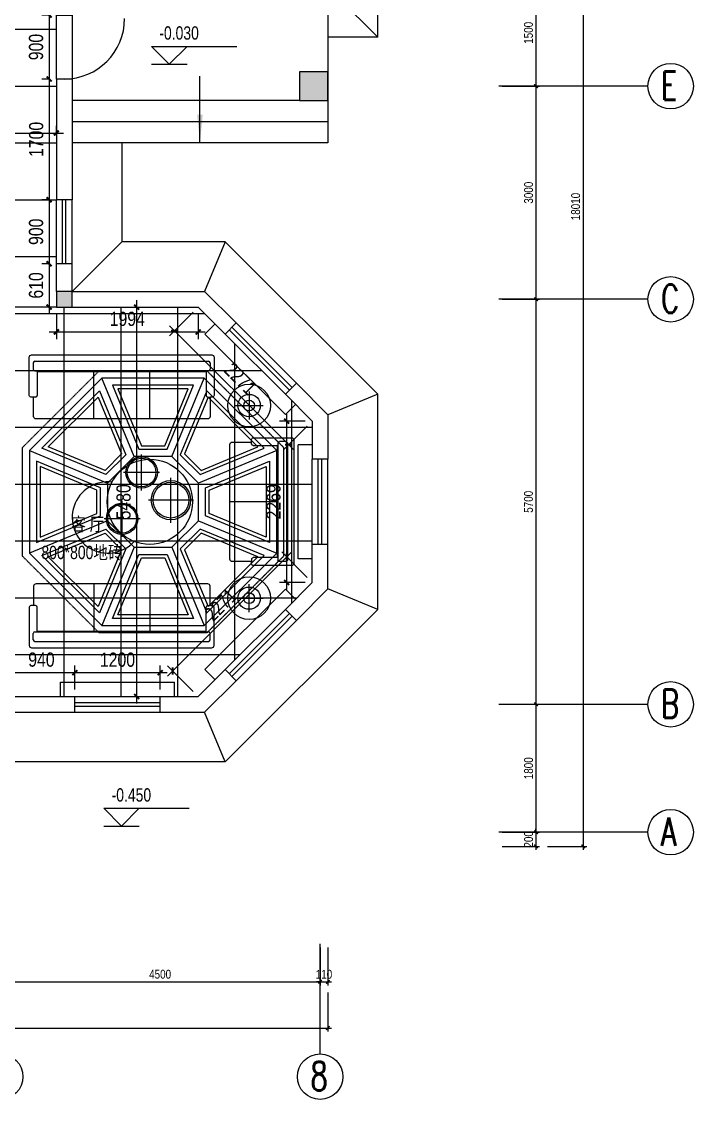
# Model space of a CAD drawing. Extents: x 160245 to 405305, y -111140 to 232735.
# Drawn here: x 174796 to 184248, y 206688 to 221858 of the extents above; entities that cross this region are included whole.
import ezdxf

# ---------------------------------------------------------------- set-up
doc = ezdxf.new("R2010")
doc.units = 0
doc.header["$LTSCALE"] = 10
doc.header["$MEASUREMENT"] = 0
doc.linetypes.add('CENTER2', pattern=[1.125, 0.75, -0.125, 0.125, -0.125])
doc.linetypes.add('DASH', pattern=[0.35, 0.25, -0.1])
doc.layers.get('Defpoints').update_dxf_attribs({"color": 229})
for name, color, linetype in [('C-ceiling 天花', 153, 'Continuous'), ('C-Light 灯具', 107, 'Continuous'), ('Door 门', 107, 'Continuous'), ('P-Furniture 家具', 153, 'Continuous'), ('P-New Wall Size 隔墙尺寸', 8, 'Continuous'), ('P-O wall 原始墙体', 245, 'Continuous'), ('P-o 原建筑尺寸', 8, 'Continuous'), ('P-Stair 楼梯（原建筑设备）', 159, 'Continuous'), ('P-Text  平面文字', 9, 'Continuous'), ('P-window 窗', 107, 'Continuous'), ('地面布置图', 250, 'Continuous')]:
    doc.layers.add(name, color=color, linetype=linetype)
doc.styles.add('1', font='simplex.shx', dxfattribs={"width": 0.8, "height": 3})
doc.styles.add('PDC DIM', font='PMingLiU-ExtB.ttf', dxfattribs={"width": 0.85})
doc.dimstyles.new('PDC-A2', dxfattribs={"dimscale": 0, "dimtxt": 2.5, "dimasz": 1, "dimexe": 1, "dimexo": 1, "dimgap": 0.7, "dimtad": 1, "dimdec": 0, "dimtxsty": 'PDC DIM', "dimblk": 'ARCHTICK', "dimcen": 1, "dimdle": 1, "dimclrd": 8, "dimclre": 8, "dimclrt": 9, "dimadec": 0, "dimazin": 0, "dimtfac": 1, "dimtdec": 0, "dimtix": 1, "dimtmove": 2, "dimatfit": 3, "dimldrblk": 'PDC A2 T R', "dimfxl": 10, "dimfxlon": 1, "dimarcsym": 0})

# ---------------------------------------------------------------- blocks, each defined once
blk = doc.blocks.new('_ArchTick')
at = {"color": 0, "linetype": 'ByBlock', "const_width": 0.4}
blk.add_lwpolyline([(-0.5, -0.5), (0.5, 0.5)], dxfattribs=at)
blk = doc.blocks.new('*D1384')
at = {"layer": 'Defpoints', "color": 0}
for p in [(181508, 222449), (181508, 220949), (182033, 220949)]:
    blk.add_point(p, dxfattribs=at)
at = {"layer": 'P-o 原建筑尺寸', "color": 8, "lineweight": -2}
for p, q in [((181558, 222449), (182083, 222449)), ((182033, 222499), (182033, 220899)), ((181558, 220949), (182083, 220949))]:
    blk.add_line(p, q, dxfattribs=at)
at = {"layer": 'P-o 原建筑尺寸', "color": 8, "lineweight": -2, "xscale": 50, "yscale": 50, "zscale": 50}
for p, rotation in [((182033, 222449), 90), ((182033, 220949), 270)]:
    blk.add_blockref('_ArchTick', p, dxfattribs=dict(at, rotation=rotation))
at = {"layer": 'P-o 原建筑尺寸', "color": 9, "insert": (181927, 221699), "char_height": 125, "attachment_point": 5, "rotation": 90, "style": 'PDC DIM'}
blk.add_mtext('1500', dxfattribs=at)
blk = doc.blocks.new('PDC A2 T R')
at = {"color": 0, "linetype": 'ByBlock'}
blk.add_line((0, 0), (-2, 0), dxfattribs=at)
for points in [[(-2.15, 0.89), (-1.49, 1.35), (-0.6, 0), (0, 0)], [(-2.15, -0.89), (-1.49, -1.35), (-0.6, 0), (0, 0)]]:
    blk.add_solid(points, dxfattribs=at)
blk = doc.blocks.new('*D1385')
at = {"layer": 'Defpoints', "color": 0}
for p in [(181508, 220949), (181508, 217949), (182033, 217949)]:
    blk.add_point(p, dxfattribs=at)
at = {"layer": 'P-o 原建筑尺寸', "color": 8, "lineweight": -2}
for p, q in [((181558, 220949), (182083, 220949)), ((182033, 220999), (182033, 217899)), ((181558, 217949), (182083, 217949))]:
    blk.add_line(p, q, dxfattribs=at)
at = {"layer": 'P-o 原建筑尺寸', "color": 8, "lineweight": -2, "xscale": 50, "yscale": 50, "zscale": 50}
for p, rotation in [((182033, 220949), 90), ((182033, 217949), 270)]:
    blk.add_blockref('_ArchTick', p, dxfattribs=dict(at, rotation=rotation))
at = {"layer": 'P-o 原建筑尺寸', "color": 9, "insert": (181929, 219449), "char_height": 125, "attachment_point": 5, "rotation": 90, "style": 'PDC DIM'}
blk.add_mtext('3000', dxfattribs=at)
blk = doc.blocks.new('*D1386')
at = {"layer": 'Defpoints', "color": 0}
for p in [(181508, 217949), (181508, 212249), (182033, 212249)]:
    blk.add_point(p, dxfattribs=at)
at = {"layer": 'P-o 原建筑尺寸', "color": 8, "lineweight": -2}
for p, q in [((182033, 217999), (182033, 212199)), ((181558, 217949), (182083, 217949)), ((181558, 212249), (182083, 212249))]:
    blk.add_line(p, q, dxfattribs=at)
at = {"layer": 'P-o 原建筑尺寸', "color": 8, "lineweight": -2, "xscale": 50, "yscale": 50, "zscale": 50}
for p, rotation in [((182033, 217949), 90), ((182033, 212249), 270)]:
    blk.add_blockref('_ArchTick', p, dxfattribs=dict(at, rotation=rotation))
at = {"layer": 'P-o 原建筑尺寸', "color": 9, "insert": (181927, 215099), "char_height": 125, "attachment_point": 5, "rotation": 90, "style": 'PDC DIM'}
blk.add_mtext('5700', dxfattribs=at)
blk = doc.blocks.new('*D1387')
at = {"layer": 'Defpoints', "color": 0}
for p in [(181508, 212249), (181508, 210449), (182033, 210449)]:
    blk.add_point(p, dxfattribs=at)
at = {"layer": 'P-o 原建筑尺寸', "color": 8, "lineweight": -2}
for p, q in [((181558, 212249), (182083, 212249)), ((182033, 212299), (182033, 210399)), ((181558, 210449), (182083, 210449))]:
    blk.add_line(p, q, dxfattribs=at)
at = {"layer": 'P-o 原建筑尺寸', "color": 8, "lineweight": -2, "xscale": 50, "yscale": 50, "zscale": 50}
for p, rotation in [((182033, 212249), 90), ((182033, 210449), 270)]:
    blk.add_blockref('_ArchTick', p, dxfattribs=dict(at, rotation=rotation))
at = {"layer": 'P-o 原建筑尺寸', "color": 9, "insert": (181929, 211349), "char_height": 125, "attachment_point": 5, "rotation": 90, "style": 'PDC DIM'}
blk.add_mtext('1800', dxfattribs=at)
blk = doc.blocks.new('*D1388')
at = {"layer": 'Defpoints', "color": 0}
for p in [(181508, 210449), (181508, 210249), (182033, 210249)]:
    blk.add_point(p, dxfattribs=at)
at = {"layer": 'P-o 原建筑尺寸', "color": 8, "lineweight": -2}
for p, q in [((181558, 210449), (182083, 210449)), ((182033, 210449), (182033, 210499)), ((182033, 210449), (182033, 210249)), ((181558, 210249), (182083, 210249)), ((182033, 210249), (182033, 210199))]:
    blk.add_line(p, q, dxfattribs=at)
at = {"layer": 'P-o 原建筑尺寸', "color": 8, "lineweight": -2, "xscale": 50, "yscale": 50, "zscale": 50}
for p, rotation in [((182033, 210449), 270), ((182033, 210249), 90)]:
    blk.add_blockref('_ArchTick', p, dxfattribs=dict(at, rotation=rotation))
at = {"layer": 'P-o 原建筑尺寸', "color": 9, "insert": (181929, 210349), "char_height": 125, "attachment_point": 5, "rotation": 90, "style": 'PDC DIM'}
blk.add_mtext('200', dxfattribs=at)
blk = doc.blocks.new('*D1390')
at = {"layer": 'Defpoints', "color": 0}
for p in [(181944, 228259), (181894, 210249), (182696, 210249)]:
    blk.add_point(p, dxfattribs=at)
at = {"layer": 'P-o 原建筑尺寸', "color": 8, "lineweight": -2}
for p, q in [((182696, 228309), (182696, 210199)), ((182196, 228259), (182746, 228259)), ((182196, 210249), (182746, 210249))]:
    blk.add_line(p, q, dxfattribs=at)
at = {"layer": 'P-o 原建筑尺寸', "color": 8, "lineweight": -2, "xscale": 50, "yscale": 50, "zscale": 50}
for p, rotation in [((182696, 228259), 90), ((182696, 210249), 270)]:
    blk.add_blockref('_ArchTick', p, dxfattribs=dict(at, rotation=rotation))
at = {"layer": 'P-o 原建筑尺寸', "color": 9, "insert": (182591, 219254), "char_height": 125, "attachment_point": 5, "rotation": 90, "style": 'PDC DIM'}
blk.add_mtext('18010', dxfattribs=at)
blk = doc.blocks.new('*D1412')
at = {"layer": 'Defpoints', "color": 0}
for p in [(174495, 208876), (178995, 208876), (178995, 208344)]:
    blk.add_point(p, dxfattribs=at)
at = {"layer": 'P-o 原建筑尺寸', "color": 8, "lineweight": -2}
for p, q in [((174495, 208826), (174495, 208294)), ((178995, 208826), (178995, 208294)), ((174445, 208344), (179045, 208344))]:
    blk.add_line(p, q, dxfattribs=at)
at = {"layer": 'P-o 原建筑尺寸', "color": 8, "lineweight": -2, "xscale": 50, "yscale": 50, "zscale": 50, "rotation": 180}
blk.add_blockref('_ArchTick', (174495, 208344), dxfattribs=at)
at = {"layer": 'P-o 原建筑尺寸', "color": 8, "lineweight": -2, "xscale": 50, "yscale": 50, "zscale": 50}
blk.add_blockref('_ArchTick', (178995, 208344), dxfattribs=at)
at = {"layer": 'P-o 原建筑尺寸', "color": 9, "insert": (176745, 208450), "char_height": 125, "attachment_point": 5, "style": 'PDC DIM'}
blk.add_mtext('4500', dxfattribs=at)
blk = doc.blocks.new('*D1413')
at = {"layer": 'Defpoints', "color": 0}
for p in [(178995, 208876), (179105, 208876), (179105, 208344)]:
    blk.add_point(p, dxfattribs=at)
at = {"layer": 'P-o 原建筑尺寸', "color": 8, "lineweight": -2}
for p, q in [((178995, 208826), (178995, 208294)), ((179105, 208826), (179105, 208294)), ((178995, 208344), (178945, 208344)), ((178995, 208344), (179105, 208344)), ((179105, 208344), (179155, 208344))]:
    blk.add_line(p, q, dxfattribs=at)
at = {"layer": 'P-o 原建筑尺寸', "color": 8, "lineweight": -2, "xscale": 50, "yscale": 50, "zscale": 50}
blk.add_blockref('_ArchTick', (178995, 208344), dxfattribs=at)
at = {"layer": 'P-o 原建筑尺寸', "color": 8, "lineweight": -2, "xscale": 50, "yscale": 50, "zscale": 50, "rotation": 180}
blk.add_blockref('_ArchTick', (179105, 208344), dxfattribs=at)
at = {"layer": 'P-o 原建筑尺寸', "color": 9, "insert": (179050, 208449), "char_height": 125, "attachment_point": 5, "style": 'PDC DIM'}
blk.add_mtext('110', dxfattribs=at)
blk = doc.blocks.new('*D1414')
at = {"layer": 'Defpoints', "color": 0}
for p in [(165385, 208567), (179105, 208567), (179105, 207693)]:
    blk.add_point(p, dxfattribs=at)
at = {"layer": 'P-o 原建筑尺寸', "color": 8, "lineweight": -2}
for p, q in [((165385, 208193), (165385, 207643)), ((179105, 208193), (179105, 207643)), ((165335, 207693), (179155, 207693))]:
    blk.add_line(p, q, dxfattribs=at)
at = {"layer": 'P-o 原建筑尺寸', "color": 8, "lineweight": -2, "xscale": 50, "yscale": 50, "zscale": 50, "rotation": 180}
blk.add_blockref('_ArchTick', (165385, 207693), dxfattribs=at)
at = {"layer": 'P-o 原建筑尺寸', "color": 8, "lineweight": -2, "xscale": 50, "yscale": 50, "zscale": 50}
blk.add_blockref('_ArchTick', (179105, 207693), dxfattribs=at)
at = {"layer": 'P-o 原建筑尺寸', "color": 9, "insert": (172245, 207798), "char_height": 125, "attachment_point": 5, "style": 'PDC DIM'}
blk.add_mtext('13720', dxfattribs=at)
blk = doc.blocks.new('frhghhh')
for p, q in [((0, 618), (0, 528)), ((1665, 640), (22, 640)), ((1688, 618), (1688, 528)), ((1688, 618), (1688, 528)), ((1665, 505), (22, 505)), ((56, 505), (56, 159)), ((1631, 505), (1631, 159)), ((1631, 505), (1631, 159)), ((1631, 505), (1631, 159)), ((1631, 505), (1631, 159)), ((34, 136), (0, 136)), ((1654, 136), (1682, 136))]:
    blk.add_line(p, q)
at = {"color": 8, "linetype": 'ByBlock'}
for p, q in [((1631, 495), (56, 495)), ((848, -170), (848, 495))]:
    blk.add_line(p, q, dxfattribs=at)
blk.add_lwpolyline([(1682, 136), (1721, 136, 0.414214), (1744, 159), (1744, 696, 0.414214), (1710, 730), (-22, 730, 0.198912), (-46, 720, 0.198912), (-56, 696), (-56, 159, 0.414214), (-34, 136), (0, 136), (0, -136, 0.414214), (34, -170), (1648, -170, 0.414214), (1682, -136), (1682, 136)], format="xyb")
for centre, start, end in [((22, 618), 90, 180), ((1665, 618), 0, 90), ((1665, 618), 0, 90), ((22, 528), 180, 270), ((1665, 528), 270, 0), ((1665, 528), 270, 0), ((34, 159), 270, 0), ((1654, 159), 180, 270)]:
    blk.add_arc(centre, 22.5, start, end)
blk = doc.blocks.new('*D1438')
at = {"layer": 'Defpoints', "color": 0, "ltscale": 0.5}
for p in [(175285, 221949), (175183, 221049), (175285, 221049)]:
    blk.add_point(p, dxfattribs=at)
at = {"layer": 'P-New Wall Size 隔墙尺寸', "color": 8, "lineweight": -2, "ltscale": 0.5}
for p, q in [((175185, 221949), (175083, 221949)), ((175183, 222049), (175183, 220949)), ((175185, 221049), (175083, 221049))]:
    blk.add_line(p, q, dxfattribs=at)
at = {"layer": 'P-New Wall Size 隔墙尺寸', "color": 8, "lineweight": -2, "ltscale": 0.5, "xscale": 70.0000005268302, "yscale": 70.0000005268302, "zscale": 70.0000005268302}
for p, rotation in [((175183, 221949), 90), ((175183, 221049), 270)]:
    blk.add_blockref('_ArchTick', p, dxfattribs=dict(at, rotation=rotation))
at = {"layer": 'P-New Wall Size 隔墙尺寸', "color": 9, "ltscale": 0.5, "insert": (175000, 221499), "char_height": 200, "attachment_point": 5, "rotation": 90, "style": 'PDC DIM'}
blk.add_mtext('900', dxfattribs=at)
blk = doc.blocks.new('*D1439')
at = {"layer": 'Defpoints', "color": 0, "ltscale": 0.5}
for p in [(175285, 221049), (175183, 219349), (175285, 219349)]:
    blk.add_point(p, dxfattribs=at)
at = {"layer": 'P-New Wall Size 隔墙尺寸', "color": 8, "lineweight": -2, "ltscale": 0.5}
for p, q in [((175185, 221049), (175083, 221049)), ((175183, 221149), (175183, 219249)), ((175185, 219349), (175083, 219349))]:
    blk.add_line(p, q, dxfattribs=at)
at = {"layer": 'P-New Wall Size 隔墙尺寸', "color": 8, "lineweight": -2, "ltscale": 0.5, "xscale": 70.0000005268302, "yscale": 70.0000005268302, "zscale": 70.0000005268302}
for p, rotation in [((175183, 221049), 90), ((175183, 219349), 270)]:
    blk.add_blockref('_ArchTick', p, dxfattribs=dict(at, rotation=rotation))
at = {"layer": 'P-New Wall Size 隔墙尺寸', "color": 9, "ltscale": 0.5, "insert": (175002, 220199), "char_height": 200, "attachment_point": 5, "rotation": 90, "style": 'PDC DIM'}
blk.add_mtext('1700', dxfattribs=at)
blk = doc.blocks.new('*D1440')
at = {"layer": 'Defpoints', "color": 0, "ltscale": 0.5}
for p in [(175285, 219349), (175183, 218449), (175285, 218449)]:
    blk.add_point(p, dxfattribs=at)
at = {"layer": 'P-New Wall Size 隔墙尺寸', "color": 8, "lineweight": -2, "ltscale": 0.5}
for p, q in [((175185, 219349), (175083, 219349)), ((175183, 219449), (175183, 218349)), ((175185, 218449), (175083, 218449))]:
    blk.add_line(p, q, dxfattribs=at)
at = {"layer": 'P-New Wall Size 隔墙尺寸', "color": 8, "lineweight": -2, "ltscale": 0.5, "xscale": 70.0000005268302, "yscale": 70.0000005268302, "zscale": 70.0000005268302}
for p, rotation in [((175183, 219349), 90), ((175183, 218449), 270)]:
    blk.add_blockref('_ArchTick', p, dxfattribs=dict(at, rotation=rotation))
at = {"layer": 'P-New Wall Size 隔墙尺寸', "color": 9, "ltscale": 0.5, "insert": (175000, 218899), "char_height": 200, "attachment_point": 5, "rotation": 90, "style": 'PDC DIM'}
blk.add_mtext('900', dxfattribs=at)
blk = doc.blocks.new('*D1441')
at = {"layer": 'Defpoints', "color": 0, "ltscale": 0.5}
for p in [(175285, 218449), (175183, 217839), (175285, 217839)]:
    blk.add_point(p, dxfattribs=at)
at = {"layer": 'P-New Wall Size 隔墙尺寸', "color": 8, "lineweight": -2, "ltscale": 0.5}
for p, q in [((175185, 218449), (175083, 218449)), ((175183, 218549), (175183, 217739)), ((175185, 217839), (175083, 217839))]:
    blk.add_line(p, q, dxfattribs=at)
at = {"layer": 'P-New Wall Size 隔墙尺寸', "color": 8, "lineweight": -2, "ltscale": 0.5, "xscale": 70.0000005268302, "yscale": 70.0000005268302, "zscale": 70.0000005268302}
for p, rotation in [((175183, 218449), 90), ((175183, 217839), 270)]:
    blk.add_blockref('_ArchTick', p, dxfattribs=dict(at, rotation=rotation))
at = {"layer": 'P-New Wall Size 隔墙尺寸', "color": 9, "ltscale": 0.5, "insert": (175000, 218144), "char_height": 200, "attachment_point": 5, "rotation": 90, "style": 'PDC DIM'}
blk.add_mtext('610', dxfattribs=at)
blk = doc.blocks.new('*D1456')
at = {"layer": 'Defpoints', "color": 0, "ltscale": 0.5}
for p in [(175545, 212695), (174605, 212359), (175545, 212359)]:
    blk.add_point(p, dxfattribs=at)
at = {"layer": 'P-New Wall Size 隔墙尺寸', "color": 8, "lineweight": -2, "ltscale": 0.5}
for p, q in [((174505, 212695), (175645, 212695)), ((174605, 212459), (174605, 212795)), ((175545, 212459), (175545, 212795))]:
    blk.add_line(p, q, dxfattribs=at)
at = {"layer": 'P-New Wall Size 隔墙尺寸', "color": 8, "lineweight": -2, "ltscale": 0.5, "xscale": 70.0000005268302, "yscale": 70.0000005268302, "zscale": 70.0000005268302, "rotation": 180}
blk.add_blockref('_ArchTick', (174605, 212695), dxfattribs=at)
at = {"layer": 'P-New Wall Size 隔墙尺寸', "color": 8, "lineweight": -2, "ltscale": 0.5, "xscale": 70.0000005268302, "yscale": 70.0000005268302, "zscale": 70.0000005268302}
blk.add_blockref('_ArchTick', (175545, 212695), dxfattribs=at)
at = {"layer": 'P-New Wall Size 隔墙尺寸', "color": 9, "ltscale": 0.5, "insert": (175075, 212877), "char_height": 200, "attachment_point": 5, "style": 'PDC DIM'}
blk.add_mtext('940', dxfattribs=at)
blk = doc.blocks.new('*D1457')
at = {"layer": 'Defpoints', "color": 0, "ltscale": 0.5}
for p in [(176745, 212695), (175545, 212359), (176745, 212359)]:
    blk.add_point(p, dxfattribs=at)
at = {"layer": 'P-New Wall Size 隔墙尺寸', "color": 8, "lineweight": -2, "ltscale": 0.5}
for p, q in [((175445, 212695), (176845, 212695)), ((175545, 212459), (175545, 212795)), ((176745, 212459), (176745, 212795))]:
    blk.add_line(p, q, dxfattribs=at)
at = {"layer": 'P-New Wall Size 隔墙尺寸', "color": 8, "lineweight": -2, "ltscale": 0.5, "xscale": 70.0000005268302, "yscale": 70.0000005268302, "zscale": 70.0000005268302, "rotation": 180}
blk.add_blockref('_ArchTick', (175545, 212695), dxfattribs=at)
at = {"layer": 'P-New Wall Size 隔墙尺寸', "color": 8, "lineweight": -2, "ltscale": 0.5, "xscale": 70.0000005268302, "yscale": 70.0000005268302, "zscale": 70.0000005268302}
blk.add_blockref('_ArchTick', (176745, 212695), dxfattribs=at)
at = {"layer": 'P-New Wall Size 隔墙尺寸', "color": 9, "ltscale": 0.5, "insert": (176145, 212876), "char_height": 200, "attachment_point": 5, "style": 'PDC DIM'}
blk.add_mtext('1200', dxfattribs=at)
blk = doc.blocks.new('*D1464')
at = {"layer": 'Defpoints', "color": 0, "ltscale": 0.5}
for p in [(175285, 220289), (170705, 220159), (175285, 220159)]:
    blk.add_point(p, dxfattribs=at)
at = {"layer": 'P-New Wall Size 隔墙尺寸', "color": 8, "lineweight": -2, "ltscale": 0.5}
for p, q in [((170605, 220289), (175385, 220289)), ((170705, 220259), (170705, 220389)), ((175285, 220259), (175285, 220389))]:
    blk.add_line(p, q, dxfattribs=at)
at = {"layer": 'P-New Wall Size 隔墙尺寸', "color": 8, "lineweight": -2, "ltscale": 0.5, "xscale": 70.0000005268302, "yscale": 70.0000005268302, "zscale": 70.0000005268302, "rotation": 180}
blk.add_blockref('_ArchTick', (170705, 220289), dxfattribs=at)
at = {"layer": 'P-New Wall Size 隔墙尺寸', "color": 8, "lineweight": -2, "ltscale": 0.5, "xscale": 70.0000005268302, "yscale": 70.0000005268302, "zscale": 70.0000005268302}
blk.add_blockref('_ArchTick', (175285, 220289), dxfattribs=at)
at = {"layer": 'P-New Wall Size 隔墙尺寸', "color": 9, "ltscale": 0.5, "insert": (172995, 220472), "char_height": 200, "attachment_point": 5, "style": 'PDC DIM'}
blk.add_mtext('4580', dxfattribs=at)
blk = doc.blocks.new('*D1466')
at = {"layer": 'Defpoints', "color": 0, "ltscale": 0.5}
for p in [(175285, 217839), (177280, 217839), (177280, 217489)]:
    blk.add_point(p, dxfattribs=at)
at = {"layer": 'P-New Wall Size 隔墙尺寸', "color": 8, "lineweight": -2, "ltscale": 0.5}
for p, q in [((175285, 217739), (175285, 217389)), ((177280, 217739), (177280, 217389)), ((175185, 217489), (177380, 217489))]:
    blk.add_line(p, q, dxfattribs=at)
at = {"layer": 'P-New Wall Size 隔墙尺寸', "color": 8, "lineweight": -2, "ltscale": 0.5, "xscale": 70.0000005268302, "yscale": 70.0000005268302, "zscale": 70.0000005268302, "rotation": 180}
blk.add_blockref('_ArchTick', (175285, 217489), dxfattribs=at)
at = {"layer": 'P-New Wall Size 隔墙尺寸', "color": 8, "lineweight": -2, "ltscale": 0.5, "xscale": 70.0000005268302, "yscale": 70.0000005268302, "zscale": 70.0000005268302}
blk.add_blockref('_ArchTick', (177280, 217489), dxfattribs=at)
at = {"layer": 'P-New Wall Size 隔墙尺寸', "color": 9, "ltscale": 0.5, "insert": (176283, 217672), "char_height": 200, "attachment_point": 5, "style": 'PDC DIM'}
blk.add_mtext('1994', dxfattribs=at)
blk = doc.blocks.new('*D1467')
at = {"layer": 'Defpoints', "color": 0, "ltscale": 0.5}
for p in [(177280, 217839), (178885, 216233), (178553, 215901)]:
    blk.add_point(p, dxfattribs=at)
at = {"layer": 'P-New Wall Size 隔墙尺寸', "color": 8, "lineweight": -2, "ltscale": 0.5}
for p, q in [((177209, 217768), (176877, 217436)), ((176877, 217577), (178624, 215830)), ((178815, 216162), (178483, 215830))]:
    blk.add_line(p, q, dxfattribs=at)
at = {"layer": 'P-New Wall Size 隔墙尺寸', "color": 8, "lineweight": -2, "ltscale": 0.5, "xscale": 70.0000005268302, "yscale": 70.0000005268302, "zscale": 70.0000005268302}
for p, rotation in [((176948, 217507), 135), ((178553, 215901), 315)]:
    blk.add_blockref('_ArchTick', p, dxfattribs=dict(at, rotation=rotation))
at = {"layer": 'P-New Wall Size 隔墙尺寸', "color": 9, "ltscale": 0.5, "insert": (177878, 216831), "char_height": 200, "attachment_point": 5, "rotation": 315, "style": 'PDC DIM'}
blk.add_mtext('2271', dxfattribs=at)
blk = doc.blocks.new('*D1468')
at = {"layer": 'Defpoints', "color": 0, "ltscale": 0.5}
for p in [(178885, 216233), (178525, 213964), (178885, 213964)]:
    blk.add_point(p, dxfattribs=at)
at = {"layer": 'P-New Wall Size 隔墙尺寸', "color": 8, "lineweight": -2, "ltscale": 0.5}
for p, q in [((178525, 216333), (178525, 213864)), ((178785, 216233), (178425, 216233)), ((178785, 213964), (178425, 213964))]:
    blk.add_line(p, q, dxfattribs=at)
at = {"layer": 'P-New Wall Size 隔墙尺寸', "color": 8, "lineweight": -2, "ltscale": 0.5, "xscale": 70.0000005268302, "yscale": 70.0000005268302, "zscale": 70.0000005268302}
for p, rotation in [((178525, 216233), 90), ((178525, 213964), 270)]:
    blk.add_blockref('_ArchTick', p, dxfattribs=dict(at, rotation=rotation))
at = {"layer": 'P-New Wall Size 隔墙尺寸', "color": 9, "ltscale": 0.5, "insert": (178341, 215099), "char_height": 200, "attachment_point": 5, "rotation": 90, "style": 'PDC DIM'}
blk.add_mtext('2269', dxfattribs=at)
blk = doc.blocks.new('*D1469')
at = {"layer": 'Defpoints', "color": 0, "ltscale": 0.5}
for p in [(178885, 213964), (176921, 212718), (177280, 212359)]:
    blk.add_point(p, dxfattribs=at)
at = {"layer": 'P-New Wall Size 隔墙尺寸', "color": 8, "lineweight": -2, "ltscale": 0.5}
for p, q in [((178597, 214394), (176850, 212647)), ((178815, 214035), (178455, 214394)), ((177209, 212429), (176850, 212789))]:
    blk.add_line(p, q, dxfattribs=at)
at = {"layer": 'P-New Wall Size 隔墙尺寸', "color": 8, "lineweight": -2, "ltscale": 0.5, "xscale": 70.0000005268302, "yscale": 70.0000005268302, "zscale": 70.0000005268302}
for p, rotation in [((178526, 214323), 44.99999999986706), ((176921, 212718), 224.9999999998671)]:
    blk.add_blockref('_ArchTick', p, dxfattribs=dict(at, rotation=rotation))
at = {"layer": 'P-New Wall Size 隔墙尺寸', "color": 9, "ltscale": 0.5, "insert": (177596, 213648), "char_height": 200, "attachment_point": 5, "rotation": 45, "style": 'PDC DIM'}
blk.add_mtext('2271', dxfattribs=at)
blk = doc.blocks.new('*D1470')
at = {"layer": 'Defpoints', "color": 0, "ltscale": 0.5}
for p in [(175782, 217839), (175782, 212359), (176414, 212359)]:
    blk.add_point(p, dxfattribs=at)
at = {"layer": 'P-New Wall Size 隔墙尺寸', "color": 8, "lineweight": -2, "ltscale": 0.5}
for p, q in [((175882, 217839), (176514, 217839)), ((176414, 217939), (176414, 212259)), ((175882, 212359), (176514, 212359))]:
    blk.add_line(p, q, dxfattribs=at)
at = {"layer": 'P-New Wall Size 隔墙尺寸', "color": 8, "lineweight": -2, "ltscale": 0.5, "xscale": 70.0000005268302, "yscale": 70.0000005268302, "zscale": 70.0000005268302}
for p, rotation in [((176414, 217839), 90), ((176414, 212359), 270)]:
    blk.add_blockref('_ArchTick', p, dxfattribs=dict(at, rotation=rotation))
at = {"layer": 'P-New Wall Size 隔墙尺寸', "color": 9, "ltscale": 0.5, "insert": (176231, 215099), "char_height": 200, "attachment_point": 5, "rotation": 90, "style": 'PDC DIM'}
blk.add_mtext('5480', dxfattribs=at)
blk = doc.blocks.new('LIGHT-6')
for p, q in [((-123, 123), (-123, 509)), ((70, 316), (-316, 316)), ((192, -224), (192, 259)), ((-332, -375), (-332, 10)), ((433, 18), (-50, 18)), ((-139, -182), (-524, -182))]:
    blk.add_line(p, q)
for centre, radius in [((-123, 316), 169), ((-123, 316), 154), ((192, 18), 211), ((192, 18), 192), ((-332, -182), 169), ((-332, -182), 154)]:
    blk.add_circle(centre, radius)

msp = doc.modelspace()

# ---------------------------------------------------------------- hatches: boundary and pattern name
at = {"layer": '地面布置图'}
h = msp.add_hatch(dxfattribs=at)
h.set_pattern_fill('_USER', color=256, scale=800, style=0, double=1, pattern_type=0)
h.set_pattern_definition([(0, (172995.5, 218548.5), (0, 800), []), (90, (172995.5, 218548.5), (-800, 5e-14), [])])
h.paths.add_polyline_path([(171735.5, 217708.5), (171385.5, 217708.5), (171385.5, 218058.5), (171735.5, 218058.5)], flags=16)
h.paths.add_polyline_path([(174255.5, 217708.5), (174255.5, 218058.5), (174605.5, 218058.5), (174605.5, 217708.5)], flags=16)
h.paths.add_polyline_path([(171345.5, 218548.5), (171345.5, 221848.5), (174645.5, 221848.5), (174645.5, 218548.5)], flags=16)
h.paths.add_polyline_path([(171445.5, 218648.5), (171445.5, 221748.5), (174545.5, 221748.5), (174545.5, 218648.5)], flags=0)
h.paths.add_polyline_path([(171495.5, 218698.5), (171495.5, 221698.5), (174495.5, 221698.5), (174495.5, 218698.5)], flags=0)
h.paths.add_polyline_path([(175429.5, 214582.8), (176063.2, 214582.8), (176063.2, 214970.3), (175429.5, 214970.3)], flags=16)
h.paths.add_polyline_path([(170705.5, 220158.5), (170705.5, 212358.5), (171645.5, 212358.5), (171645.5, 212358.5), (173445.5, 212358.5), (174255.5, 212358.5), (174255.5, 212488.5), (174605.5, 212488.5), (174605.5, 212358.5), (177279.9, 212358.5), (177658.4, 212737), (178507, 213585.6), (178885.5, 213964.1), (178885.5, 216233), (177279.9, 217838.5), (175285.5, 217838.5), (175285.5, 222338.5), (166585.5, 222338.5), (166244.1, 222338.5), (165605.5, 221700), (165605.5, 220797.1), (166244.1, 220158.5), (167788.1, 220158.5), (167978.1, 220585), (167940.1, 220684), (168077.1, 220623), (168039.1, 220722), (168251.3, 221198.5), (169605.5, 221198.5), (169605.5, 220158.5)])
h.paths.add_polyline_path([(170139.5, 219938.5), (170485.5, 219938.5), (169205.5, 219938.5), (169508.7, 219938.5)], flags=17)

# ---------------------------------------------------------------- linework, layer by layer
at = {"layer": 'C-ceiling 天花'}
for p, q in [((177517, 217601.4), (177375.6, 217460)), ((178507, 216328.6), (177375.6, 217460)), ((178648.4, 216470.1), (178507, 216328.6)), ((178685.5, 214298.5), (178685.5, 215898.5)), ((178885.5, 215898.5), (178685.5, 215898.5)), ((178885.5, 214298.5), (178685.5, 214298.5)), ((178507, 213868.4), (177375.6, 212737)), ((178648.4, 213727), (178507, 213868.4)), ((177517, 212595.6), (177375.6, 212737)), ((175345.5, 212558.5), (176945.5, 212558.5)), ((175345.5, 212358.5), (175345.5, 212558.5)), ((176945.5, 212358.5), (176945.5, 212558.5))]:
    msp.add_line(p, q, dxfattribs=at)
at = {"layer": 'C-ceiling 天花', "color": 8}
for p, q in [((176380.5, 215738.2), (175924.9, 216838.2)), ((176910.5, 215738.2), (177366.1, 216838.2)), ((174905.8, 215819.1), (176005.8, 215363.5)), ((178385.2, 215819.1), (177285.2, 215363.5)), ((176005.8, 214833.5), (174905.8, 214377.9)), ((177285.2, 214833.5), (178385.2, 214377.9)), ((176380.5, 214458.8), (175924.9, 213358.8)), ((176910.5, 214458.8), (177366.1, 213358.8))]:
    msp.add_line(p, q, dxfattribs=at)
at = {"layer": 'C-ceiling 天花'}
for points in [[(175285.5, 221948.5), (175505.5, 221948.5), (175505.5, 221048.5), (175285.5, 221048.5)], [(178385.2, 215819.1), (177366.1, 216838.2), (175924.9, 216838.2), (174905.8, 215819.1), (174905.8, 214377.9), (175924.9, 213358.8), (177366.1, 213358.8), (178385.2, 214377.9)], [(176262.6, 215761.7), (175982.3, 215481.5), (175082.3, 215854.2), (175889.8, 216661.7)], [(176447.3, 215838.2), (176843.6, 215838.2), (177216.4, 216738.2), (176074.5, 216738.2)], [(176480.7, 215888.2), (176810.2, 215888.2), (177141.6, 216688.2), (176149.4, 216688.2)], [(177028.4, 215761.7), (177308.7, 215481.5), (178208.7, 215854.2), (177401.2, 216661.7)], [(176203.6, 215773.4), (175970.6, 215540.4), (175170.6, 215871.8), (175872.2, 216573.4)], [(177087.4, 215773.4), (177320.4, 215540.4), (178120.4, 215871.8), (177418.8, 216573.4)], [(175005.8, 215669.5), (175005.8, 214527.6), (175905.8, 214900.4), (175905.8, 215296.7)], [(175055.8, 215594.6), (175055.8, 214602.4), (175855.8, 214933.8), (175855.8, 215263.3)], [(178285.2, 215669.5), (178285.2, 214527.6), (177385.2, 214900.4), (177385.2, 215296.7)], [(178235.2, 215594.6), (178235.2, 214602.4), (177435.2, 214933.8), (177435.2, 215263.3)], [(175982.3, 214715.6), (176262.6, 214435.3), (175889.8, 213535.3), (175082.3, 214342.8)], [(175970.6, 214656.6), (176203.6, 214423.6), (175872.2, 213623.6), (175170.6, 214325.2)], [(177308.7, 214715.6), (177028.4, 214435.3), (177401.2, 213535.3), (178208.7, 214342.8)], [(177320.4, 214656.6), (177087.4, 214423.6), (177418.8, 213623.6), (178120.4, 214325.2)], [(176447.3, 214358.8), (176843.6, 214358.8), (177216.4, 213458.8), (176074.5, 213458.8)], [(176480.7, 214308.8), (176810.2, 214308.8), (177141.6, 213508.8), (176149.4, 213508.8)]]:
    msp.add_lwpolyline(points, close=True, dxfattribs=at)
at = {"layer": 'C-ceiling 天花', "color": 2, "linetype": 'CENTER2'}
msp.add_lwpolyline([(178485.2, 215860.6), (177407.5, 216938.2), (175883.5, 216938.2), (174805.8, 215860.6), (174805.8, 214336.5), (175883.5, 213258.8), (177407.5, 213258.8), (178485.2, 214336.5)], close=True, dxfattribs=at)
at = {"layer": 'C-ceiling 天花', "color": 8}
msp.add_lwpolyline([(177285.2, 215363.5), (176910.5, 215738.2), (176380.5, 215738.2), (176005.8, 215363.5), (176005.8, 214833.5), (176380.5, 214458.8), (176910.5, 214458.8), (177285.2, 214833.5)], close=True, dxfattribs=at)
at = {"layer": 'Door 门'}
msp.add_line((175505.5, 221948.5), (175505.5, 221048.5), dxfattribs=at)
msp.add_arc((175395.5, 221898.5), 850, 270, 359.99999, dxfattribs=at)
at = {"layer": 'P-Furniture 家具', "color": 8, "linetype": 'DASH'}
msp.add_line((175285.5, 217838.5), (174605.5, 217838.5), dxfattribs=at)
at = {"layer": 'P-Furniture 家具'}
for p, q in [((174982.7, 217076.4), (177425.2, 217076.4)), ((174960.2, 217053.9), (174960.2, 216963.9)), ((174960.2, 217053.9), (174960.2, 216963.9)), ((174982.7, 216941.4), (177425.2, 216941.4)), ((175016.4, 216941.4), (175016.4, 216595.1)), ((175016.4, 216941.4), (175016.4, 216595.1)), ((175016.4, 216941.4), (175016.4, 216595.1)), ((175016.4, 216941.4), (175016.4, 216595.1)), ((175016.4, 216931.1), (177391.4, 216931.1)), ((177391.4, 216941.4), (177391.4, 216595.1)), ((177447.7, 217053.9), (177447.7, 216963.9)), ((174993.9, 216572.6), (174965.8, 216572.6)), ((177413.9, 216572.6), (177447.7, 216572.6)), ((174993.9, 213638.4), (174965.8, 213638.4)), ((175016.4, 213269.6), (175016.4, 213615.9)), ((175016.4, 213269.6), (175016.4, 213615.9)), ((175016.4, 213269.6), (175016.4, 213615.9)), ((175016.4, 213269.6), (175016.4, 213615.9)), ((177391.4, 213269.6), (177391.4, 213615.9)), ((177413.9, 213638.4), (177447.7, 213638.4)), ((175016.4, 213279.9), (177391.4, 213279.9)), ((174960.2, 213157.1), (174960.2, 213247.1)), ((174960.2, 213157.1), (174960.2, 213247.1)), ((174982.7, 213269.6), (177425.2, 213269.6)), ((174982.7, 213134.6), (177425.2, 213134.6)), ((177447.7, 213157.1), (177447.7, 213247.1))]:
    msp.add_line(p, q, dxfattribs=at)
at = {"layer": 'P-Furniture 家具', "color": 8, "linetype": 'ByBlock'}
for p, q in [((175813.7, 216266.4), (175813.7, 216931.1)), ((176599.8, 216266.4), (176599.8, 216931.1)), ((175813.7, 213944.6), (175813.7, 213279.9)), ((176599.8, 213944.6), (176599.8, 213279.9))]:
    msp.add_line(p, q, dxfattribs=at)
at = {"layer": 'P-Furniture 家具', "linetype": 'ByBlock'}
for p, q in [((177997.4, 216650.5), (177997.4, 216257.8)), ((177801.1, 216454.1), (178193.8, 216454.1)), ((177997.4, 213546.6), (177997.4, 213939.3)), ((177801.1, 213742.9), (178193.8, 213742.9))]:
    msp.add_line(p, q, dxfattribs=at)
at = {"layer": 'P-Furniture 家具'}
for points in [[(174965.8, 216572.6), (174926.4, 216572.6, -0.4142136), (174903.9, 216595.1), (174903.9, 217132.7, -0.4142136), (174937.7, 217166.4), (177470.2, 217166.4, -0.1989124), (177494.1, 217156.5, -0.1989124), (177503.9, 217132.7), (177503.9, 216595.1, -0.4142136), (177481.4, 216572.6), (177447.7, 216572.6), (177447.7, 216300.2, -0.4142136), (177413.9, 216266.4), (174999.6, 216266.4, -0.4142136), (174965.8, 216300.2), (174965.8, 216572.6)], [(174965.8, 213638.4), (174926.4, 213638.4, 0.4142136), (174903.9, 213615.9), (174903.9, 213078.3, 0.4142136), (174937.7, 213044.6), (177470.2, 213044.6, 0.1989124), (177494.1, 213054.5, 0.1989124), (177503.9, 213078.3), (177503.9, 213615.9, 0.4142136), (177481.4, 213638.4), (177447.7, 213638.4), (177447.7, 213910.8, 0.4142136), (177413.9, 213944.6), (174999.6, 213944.6, 0.4142136), (174965.8, 213910.8), (174965.8, 213638.4)]]:
    msp.add_lwpolyline(points, format="xyb", dxfattribs=at)
for centre in [(177997.4, 216454.1), (177997.4, 213742.9)]:
    msp.add_circle(centre, 300, dxfattribs=at)
at = {"layer": 'P-Furniture 家具', "linetype": 'ByBlock'}
for centre, radius in [((177997.4, 216454.1), 157), ((177997.4, 216454.1), 76.4), ((177997.4, 213742.9), 157), ((177997.4, 213742.9), 76.4)]:
    msp.add_circle(centre, radius, dxfattribs=at)
at = {"layer": 'P-Furniture 家具', "color": 251, "linetype": 'ByBlock'}
msp.add_circle((176599.8, 215098.5), 600, dxfattribs=at)
at = {"layer": 'P-Furniture 家具'}
for centre, start, end in [((174982.7, 217053.9), 90, 180), ((174982.7, 217053.9), 90, 180), ((177425.2, 217053.9), 0, 90), ((174982.7, 216963.9), 180, 270), ((174982.7, 216963.9), 180, 270), ((177425.2, 216963.9), 270, 0), ((174993.9, 216595.1), 270, 0), ((177413.9, 216595.1), 180, 270), ((174993.9, 213615.9), 0, 90), ((177413.9, 213615.9), 90, 180), ((174982.7, 213247.1), 90, 180), ((174982.7, 213247.1), 90, 180), ((174982.7, 213157.1), 180, 270), ((174982.7, 213157.1), 180, 270), ((177425.2, 213247.1), 0, 90), ((177425.2, 213157.1), 270, 0)]:
    msp.add_arc(centre, 22.5, start, end, dxfattribs=at)
at = {"layer": 'P-Furniture 家具', "color": 251, "linetype": 'ByBlock'}
msp.add_arc((176008.8, 214878.5), 501.3, 83.22503, 317.61696, dxfattribs=at)
at = {"layer": 'P-O wall 原始墙体'}
for p, q in [((175285.5, 221048.5), (175285.5, 219348.5)), ((175505.5, 221048.5), (175285.5, 221048.5)), ((175505.5, 221048.5), (175505.5, 219348.5)), ((178705.5, 221148.5), (178705.5, 220748.5)), ((179105.5, 221148.5), (178705.5, 221148.5)), ((178705.5, 221148.5), (178705.5, 220748.5)), ((179105.5, 220748.5), (179105.5, 221148.5)), ((178705.5, 220748.5), (179105.5, 220748.5)), ((175505.5, 219348.5), (175285.5, 219348.5)), ((175285.5, 218058.5), (175285.5, 218448.5)), ((175505.5, 218448.5), (175285.5, 218448.5)), ((175505.5, 218058.5), (175505.5, 218448.5)), ((175285.5, 218058.5), (175285.5, 217838.5)), ((175505.5, 218058.5), (175285.5, 218058.5)), ((175285.5, 218058.5), (175285.5, 217838.5)), ((175505.5, 218058.5), (177371.1, 218058.5)), ((175505.5, 217838.5), (175505.5, 218058.5)), ((177814, 217615.6), (177371.1, 218058.5)), ((175285.5, 217838.5), (175505.5, 217838.5)), ((175505.5, 217838.5), (177279.9, 217838.5)), ((177658.4, 217460), (177279.9, 217838.5)), ((177814, 217615.6), (177658.4, 217460)), ((178662.5, 216767), (178507, 216611.5)), ((179105.5, 216324.1), (178662.5, 216767)), ((178885.5, 216233), (178507, 216611.5)), ((179105.5, 216324.1), (179105.5, 215698.5)), ((178885.5, 216233), (178885.5, 215698.5)), ((179105.5, 215698.5), (178885.5, 215698.5)), ((178885.5, 213964.1), (178885.5, 214498.5)), ((179105.5, 214498.5), (178885.5, 214498.5)), ((179105.5, 213873), (179105.5, 214498.5)), ((178885.5, 213964.1), (178507, 213585.6)), ((179105.5, 213873), (178662.5, 213430)), ((178662.5, 213430), (178507, 213585.6)), ((177658.4, 212737), (177279.9, 212358.5)), ((177814, 212581.5), (177658.4, 212737)), ((177814, 212581.5), (177371.1, 212138.5)), ((174605.5, 212358.5), (175545.5, 212358.5)), ((175545.5, 212138.5), (175545.5, 212358.5)), ((176745.5, 212358.5), (177279.9, 212358.5)), ((176745.5, 212138.5), (176745.5, 212358.5)), ((174605.5, 212138.5), (175545.5, 212138.5)), ((176745.5, 212138.5), (177371.1, 212138.5))]:
    msp.add_line(p, q, dxfattribs=at)
for points in [[(178705.5, 221148.5), (179105.5, 221148.5), (178705.5, 220748.5), (179105.5, 220748.5)], [(175285.5, 218058.5), (175505.5, 218058.5), (175285.5, 217838.5), (175505.5, 217838.5)]]:
    msp.add_solid(points, dxfattribs=at)
at = {"layer": 'P-o 原建筑尺寸'}
for p, q in [((183607.9, 220948.5), (181507.9, 220948.5)), ((183607.9, 217948.5), (181507.9, 217948.5)), ((183607.9, 212248.5), (181507.9, 212248.5)), ((183607.9, 210448.5), (181507.9, 210448.5)), ((178995.5, 207328.4), (178995.5, 208876.3))]:
    msp.add_line(p, q, dxfattribs=at)
for centre in [(183927.9, 220948.5), (183927.9, 217948.5), (183927.9, 212248.5), (183927.9, 210448.5), (174495.5, 207008.4), (178995.5, 207008.4)]:
    msp.add_circle(centre, 320, dxfattribs=at)
at = {"layer": 'P-Stair 楼梯（原建筑设备）'}
for p, q in [((179805.5, 221638.5), (179805.5, 227458.5)), ((179105.5, 222338.5), (179105.5, 220148.5)), ((179105.5, 222338.5), (179805.5, 221638.5)), ((179805.5, 221638.5), (179105.5, 221638.5)), ((177305.5, 220148.5), (177305.5, 221088.3)), ((178705.5, 220748.5), (175505.5, 220748.5)), ((179105.5, 220448.5), (175505.5, 220448.5)), ((179105.5, 220148.5), (175505.5, 220148.5)), ((176205.5, 220148.5), (176205.5, 218758.5)), ((176205.5, 218758.5), (175505.5, 218058.5)), ((177661, 218758.5), (176205.5, 218758.5)), ((177661, 218758.5), (177371.1, 218058.5)), ((179805.5, 216614), (177661, 218758.5)), ((179805.5, 216614), (179105.5, 216324.1)), ((179805.5, 213583), (179805.5, 216614)), ((179805.5, 213583), (179105.5, 213873)), ((179805.5, 213583), (177661, 211438.5)), ((177661, 211438.5), (177371.1, 212138.5)), ((177661, 211438.5), (174605.5, 211438.5))]:
    msp.add_line(p, q, dxfattribs=at)
msp.add_solid([(177305.5, 220148.5), (177265.5, 220548.5), (177345.5, 220548.5)], dxfattribs=at)
at = {"layer": 'P-Text  平面文字'}
for p, q in [((176873.2, 221258.2), (176623.2, 221508.2)), ((176623.2, 221508.2), (177823.2, 221508.2)), ((177123.2, 221508.2), (176873.2, 221258.2)), ((176623.2, 221258.2), (177123.2, 221258.2)), ((176201.9, 210535.4), (175951.9, 210785.4)), ((175951.9, 210785.4), (177151.9, 210785.4)), ((176451.9, 210785.4), (176201.9, 210535.4)), ((175951.9, 210535.4), (176451.9, 210535.4))]:
    msp.add_line(p, q, dxfattribs=at)
at = {"layer": 'P-window 窗'}
for p, q in [((175285.5, 218448.5), (175285.5, 219348.5)), ((175370.5, 218448.5), (175370.5, 219348.5)), ((175420.5, 218448.5), (175420.5, 219348.5)), ((175505.5, 218448.5), (175505.5, 219348.5)), ((178602.4, 216706.9), (177753.9, 217555.5)), ((178662.5, 216767), (177814, 217615.6)), ((178507, 216611.5), (177658.4, 217460)), ((178567.1, 216671.6), (177718.5, 217520.1)), ((178885.5, 214498.5), (178885.5, 215698.5)), ((178970.5, 214498.5), (178970.5, 215698.5)), ((179020.5, 214498.5), (179020.5, 215698.5)), ((179105.5, 214498.5), (179105.5, 215698.5)), ((178507, 213585.6), (177658.4, 212737)), ((178567.1, 213525.5), (177718.5, 212676.9)), ((178602.4, 213490.1), (177753.9, 212641.6)), ((178662.5, 213430), (177814, 212581.5)), ((175545.5, 212358.5), (176745.5, 212358.5)), ((175545.5, 212273.5), (176745.5, 212273.5)), ((175545.5, 212223.5), (176745.5, 212223.5)), ((175545.5, 212138.5), (176745.5, 212138.5))]:
    msp.add_line(p, q, dxfattribs=at)
at = {"layer": '地面布置图'}
msp.add_lwpolyline([(175285.5, 221948.5), (175505.5, 221948.5), (175505.5, 221048.5), (175285.5, 221048.5)], close=True, dxfattribs=at)

# ---------------------------------------------------------------- block references
at = {"layer": 'C-Light 灯具', "color": 4, "xscale": 1.309334860561648, "yscale": 1.309334860561648, "zscale": 1.309334860561648}
msp.add_blockref('LIGHT-6', (176645.5, 215098.5), dxfattribs=at)
at = {"layer": 'P-Furniture 家具', "color": 250, "linetype": 'ByBlock', "xscale": -1, "rotation": 269.9999999999961}
msp.add_blockref('frhghhh', (177896.6, 214257.6), dxfattribs=at)

# ---------------------------------------------------------------- texts
at = {"layer": 'P-o 原建筑尺寸', "style": '1', "width": 0.7}
for s, p in [('E', (183793.5, 220756.5)), ('C', (183793.5, 217756.5)), ('B', (183793.5, 212056.5)), ('A', (183793.5, 210256.5)), ('8', (178861.1, 206816.4))]:
    msp.add_text(s, height=400, dxfattribs=at).set_placement(p)
at = {"layer": 'P-Text  平面文字', "style": 'PDC DIM', "width": 0.8}
for s, p in [('-0.030', (176733.6, 221603.1)), ('客 厅', (175494.1, 214691)), ('-0.450', (176062.2, 210880.2))]:
    msp.add_text(s, height=187.5, dxfattribs=at).set_placement(p)
at = {"layer": '地面布置图', "style": 'PDC DIM', "width": 0.8}
msp.add_text('800*800地砖', height=187.5, dxfattribs=at).set_placement((175074.7, 214292.6))

# ---------------------------------------------------------------- dimensions: what is measured, and where the dimension line sits
at = {"layer": 'P-New Wall Size 隔墙尺寸', "ltscale": 0.5}
for base, p1, p2, picture, middle in [((175183, 221048.5), (175285.5, 221948.5), (175285.5, 221048.5), '*D1438', (175000.4, 221498.5)), ((175183, 219348.5), (175285.5, 221048.5), (175285.5, 219348.5), '*D1439', (175001.7, 220198.5)), ((175183, 218448.5), (175285.5, 219348.5), (175285.5, 218448.5), '*D1440', (175000.4, 218898.5)), ((175183, 217838.5), (175285.5, 218448.5), (175285.5, 217838.5), '*D1441', (175000.4, 218143.5)), ((176414.1, 212358.5), (175782.4, 217838.5), (175782.4, 212358.5), '*D1470', (176230.9, 215098.5))]:
    dim = msp.add_linear_dim(base=base, p1=p1, p2=p2, angle=90, dimstyle='PDC-A2', override={"dimscale": 100.000001, "dimtxt": 2, "dimasz": 0.7}, dxfattribs=at)
    dim.commit()
    dim.dimension.update_dxf_attribs({"geometry": picture, "text_midpoint": middle})
for base, p1, p2, picture, middle in [((175285.5, 220289.2), (170705.5, 220158.5), (175285.5, 220158.5), '*D1464', (172995.5, 220472.4)), ((177279.9, 217489), (175285.5, 217838.5), (177279.9, 217838.5), '*D1466', (176282.7, 217671.6)), ((175545.5, 212694.8), (174605.5, 212358.5), (175545.5, 212358.5), '*D1456', (175075.5, 212877.5)), ((176745.5, 212694.8), (175545.5, 212358.5), (176745.5, 212358.5), '*D1457', (176145.5, 212876.2))]:
    dim = msp.add_linear_dim(base=base, p1=p1, p2=p2, dimstyle='PDC-A2', override={"dimscale": 100.000001, "dimtxt": 2, "dimasz": 0.7}, dxfattribs=at)
    dim.commit()
    dim.dimension.update_dxf_attribs({"geometry": picture, "text_midpoint": middle})
for p1, p2, distance, picture, middle in [((177279.9, 217838.5), (178885.5, 216233), -469.5, '*D1467', (177878.1, 216831.1)), ((178885.5, 216233), (178885.5, 213964.1), -360.3, '*D1468', (178341.2, 215098.5)), ((178885.5, 213964.1), (177279.9, 212358.5), -508.1, '*D1469', (177596, 213648))]:
    dim = msp.add_aligned_dim(p1=p1, p2=p2, distance=distance, dimstyle='PDC-A2', override={"dimscale": 100.000001, "dimtxt": 2, "dimasz": 0.7}, dxfattribs=at)
    dim.commit()
    dim.dimension.update_dxf_attribs({"geometry": picture, "text_midpoint": middle})
at = {"layer": 'P-o 原建筑尺寸'}
for base, p1, p2, picture, middle in [((182695.9, 210248.5), (181943.7, 228258.5), (181893.7, 210248.5), '*D1390', (182591.3, 219253.5)), ((182033.2, 220948.5), (181507.9, 222448.5), (181507.9, 220948.5), '*D1384', (181927.5, 221698.5)), ((182033.2, 217948.5), (181507.9, 220948.5), (181507.9, 217948.5), '*D1385', (181928.6, 219448.5)), ((182033.2, 212248.5), (181507.9, 217948.5), (181507.9, 212248.5), '*D1386', (181927.5, 215098.5)), ((182033.2, 210448.5), (181507.9, 212248.5), (181507.9, 210448.5), '*D1387', (181928.6, 211348.5)), ((182033.2, 210248.5), (181507.9, 210448.5), (181507.9, 210248.5), '*D1388', (181928.6, 210348.5))]:
    dim = msp.add_linear_dim(base=base, p1=p1, p2=p2, angle=90, dimstyle='PDC-A2', override={"dimscale": 50}, dxfattribs=at)
    dim.commit()
    dim.dimension.update_dxf_attribs({"geometry": picture, "text_midpoint": middle})
for base, p1, p2, picture, middle in [((178995.5, 208344.2), (174495.5, 208876.3), (178995.5, 208876.3), '*D1412', (176745.5, 208450)), ((179105.5, 208344.2), (178995.5, 208876.3), (179105.5, 208876.3), '*D1413', (179050.5, 208448.8)), ((179105.5, 207693.3), (165385.5, 208566.9), (179105.5, 208567.1), '*D1414', (172245.5, 207797.9))]:
    dim = msp.add_linear_dim(base=base, p1=p1, p2=p2, dimstyle='PDC-A2', override={"dimscale": 50}, dxfattribs=at)
    dim.commit()
    dim.dimension.update_dxf_attribs({"geometry": picture, "text_midpoint": middle})

doc.saveas('drawing.dxf')
